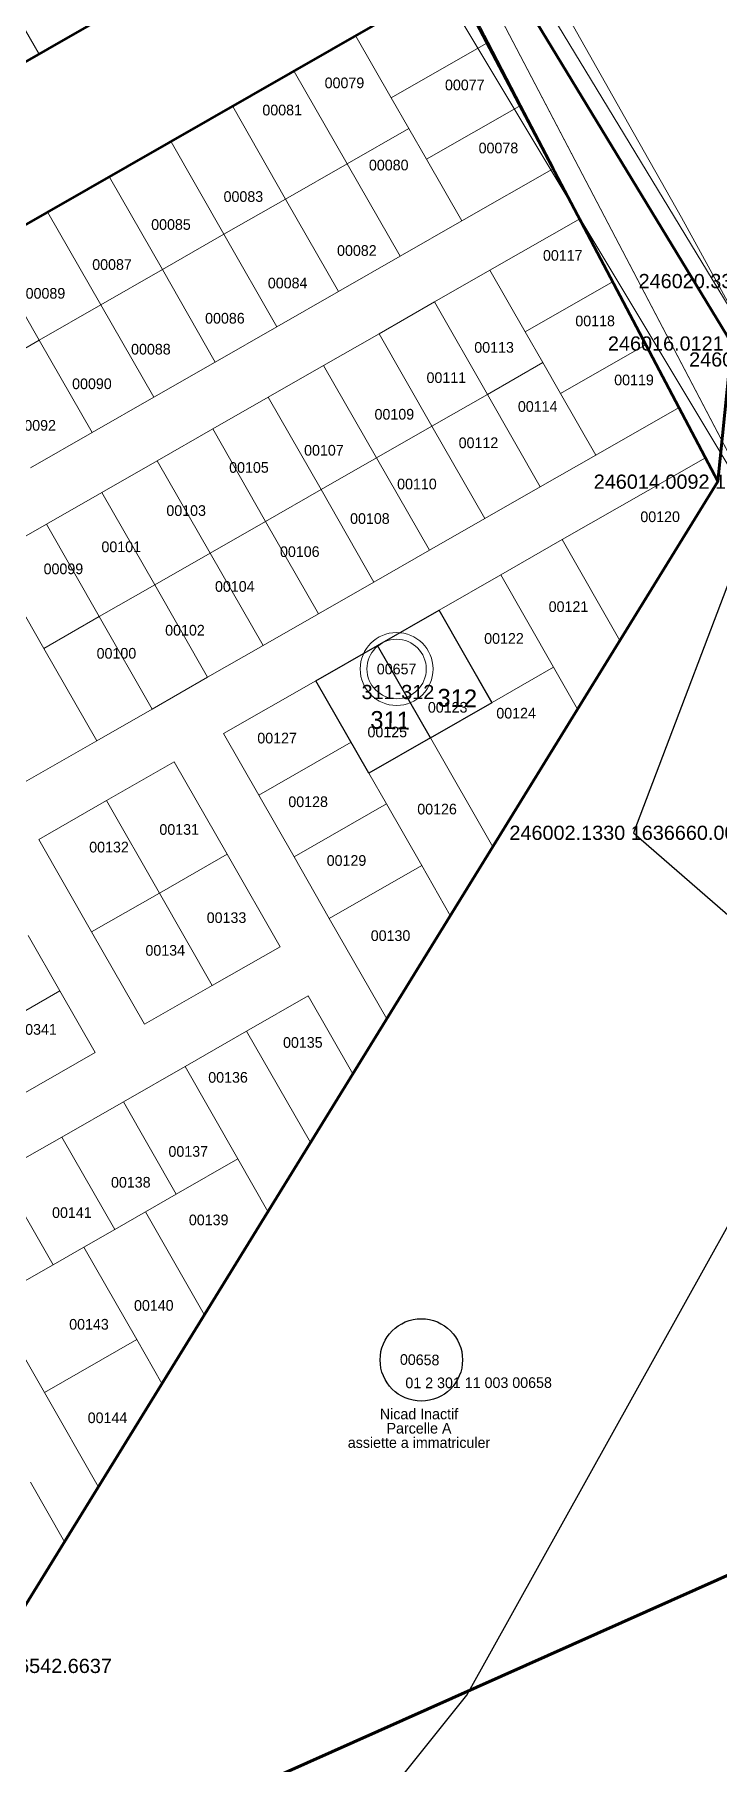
# Model space of a CAD drawing. Header units: metres. Extents: x 245232 to 248406, y 1633796 to 1637634.
# Drawn here: x 245917.8 to 246014.1, y 1636528.9 to 1636772.4 of the extents above; entities that cross this region are included whole.
import ezdxf
from ezdxf.enums import TextEntityAlignment as Align

# ---------------------------------------------------------------- set-up
doc = ezdxf.new("R2010")
doc.units = ezdxf.units.M
doc.header["$MEASUREMENT"] = 0
for name, color, linetype, lineweight in [('A immatriculer', 2, 'Continuous', 0), ('dernier_num_parc', 1, 'Continuous', 13), ('LIMITES TITRES FONCIERS', 7, 'Continuous', 0), ('SUP COLLEC1', 90, 'Continuous', 0)]:
    doc.layers.add(name, color=color, linetype=linetype, lineweight=lineweight)
for name, color, linetype in [('A_revoir_niveau_0', 7, 'Continuous'), ('historique_numero_parcelle', 7, 'Continuous'), ('limites_sections', 7, 'Continuous'), ('numero_lot', 7, 'Continuous')]:
    doc.layers.add(name, color=color, linetype=linetype)
doc.layers.add('LIMITES_PARCELLES', color=7, linetype='Continuous', lineweight=0, true_color=0xffffff)
doc.styles.get("Standard").update_dxf_attribs({"font": 'txt.shx'})
doc.styles.add('Style-Arial', font='arial.ttf')
doc.styles.add('Style-FANCY', font='FANCY.shx')
doc.styles.add('Style-WORKING', font='WORKING.shx')

# ---------------------------------------------------------------- blocks, each defined once
blk = doc.blocks.new('$U893_3_1')
at = {"color": 0, "linetype": 'ByBlock', "lineweight": -2, "style": 'Style-WORKING'}
blk.add_text('312', height=0.2499, dxfattribs=at).set_placement((6367.6423, 5769.7356))
blk = doc.blocks.new('$U894_3_1')
at = {"color": 0, "linetype": 'ByBlock', "lineweight": -2, "style": 'Style-WORKING'}
blk.add_text('311', height=0.2499, dxfattribs=at).set_placement((6366.8009, 5769.2191))
blk = doc.blocks.new('*U572')
at = {"layer": 'LIMITES TITRES FONCIERS', "color": 5, "lineweight": 53, "flags": 128}
blk.add_lwpolyline([(181.78, 163.185), (220.59, 93.355), (121.56, -75.825), (91.56, -112.825), (61.56, -136.825), (-108.04, -218.565), (-190.96, -61.675), (181.78, 163.185)], close=True, dxfattribs=at)
at = {"layer": 'LIMITES TITRES FONCIERS', "color": 5, "lineweight": 53}
blk.add_3dface([(150.99, 218.565), (172.07, 180.645), (-200.3, -43.995), (-220.59, -5.595)], dxfattribs=at)

msp = doc.modelspace()

# ---------------------------------------------------------------- linework, layer by layer
at = {"layer": 'A immatriculer', "color": 2, "lineweight": 30}
for p, q in [((246027.449481, 1636726.672506), (246002.132986, 1636660.007539)), ((246002.132986, 1636660.007539), (246050.835975, 1636617.67844))]:
    msp.add_line(p, q, dxfattribs=at)
at = {"layer": 'A immatriculer', "color": 2, "linetype": 'Continuous', "lineweight": 120, "flags": 128}
msp.add_lwpolyline([(246330.320288, 1636706.313632), (246325.105912, 1636693.527224), (245850.064788, 1636481.713832), (245880.290713, 1636506.294678), (245911.17117, 1636542.663663), (246014.009179, 1636709.465309), (246016.012106, 1636728.925579), (246151.04207, 1637003.448225), (246227.229316, 1637053.599904), (246240.305388, 1637040.932832), (246266.763788, 1636999.128532), (246331.498588, 1636902.599532), (246337.848588, 1636886.724532), (246369.598688, 1636797.295132), (246379.745388, 1636748.286732), (246330.320288, 1636706.313632)], close=True, dxfattribs=at)
at = {"layer": 'A_revoir_niveau_0', "color": 7, "linetype": 'Continuous', "lineweight": 0}
for p, q in [((245903.528348, 1636795.703498), (245918.395976, 1636769.667078)), ((245870.644941, 1636742.381194), (245953.954956, 1636790.072578))]:
    msp.add_line(p, q, dxfattribs=at)
msp.add_3dface([(245965.849098, 1636796.909099), (245952.295086, 1636823.651355), (245855.757007, 1636768.388281), (245870.632519, 1636742.402515)], dxfattribs=at)
at = {"layer": 'dernier_num_parc', "linetype": 'Continuous'}
for radius in [5.134720512921799, 4.184025125062619]:
    msp.add_circle((245968.764123, 1636683.079052), radius, dxfattribs=at)
at = {"layer": 'historique_numero_parcelle', "linetype": 'Continuous'}
for p, q in [((245966.072258, 1636686.397301), (245974.750245, 1636691.364958)), ((245982.202162, 1636678.347687), (245974.750348, 1636691.364777)), ((245957.393079, 1636681.428963), (245966.072258, 1636686.397301)), ((245973.524087, 1636673.379145), (245966.072296, 1636686.397234)), ((245964.845012, 1636668.410626), (245957.393221, 1636681.428715)), ((245973.524087, 1636673.379145), (245982.202503, 1636678.347091)), ((245973.524087, 1636673.379145), (245964.845012, 1636668.410626))]:
    msp.add_line(p, q, dxfattribs=at)
at = {"layer": 'historique_numero_parcelle', "color": 1, "linetype": 'Continuous', "lineweight": 30}
msp.add_circle((245972.247626, 1636585.75538), 5.802987552217437, dxfattribs=at)
at = {"layer": 'LIMITES TITRES FONCIERS', "color": 5, "linetype": 'Continuous', "lineweight": 53, "flags": 128}
msp.add_lwpolyline([(245945.681217, 1636988.865389), (245876.462552, 1636958.301123), (246016.012136, 1636728.925596), (246094.509622, 1636888.514416), (246094.509451, 1636888.514697)], dxfattribs=at)
at = {"layer": 'LIMITES TITRES FONCIERS', "color": 5, "linetype": 'Continuous', "lineweight": 53}
msp.add_3dface([(245570.711604, 1636620.550182), (245947.259177, 1636836.275747), (245967.483836, 1636797.856792), (245590.07586, 1636581.7879)], dxfattribs=at)
at = {"layer": 'limites_parcelles'}
for p, q in [((246017.23313675, 1636731.40795075), (245974.4471, 1636801.8076)), ((246001.4832, 1636759.7601), (245986.995147, 1636785.4369)), ((245963.02931700004, 1636772.226446), (245977.055911, 1636780.256289)), ((245977.055911, 1636780.256289), (245981.68793599997, 1636771.3848709997)), ((245954.35058782343, 1636767.258362073), (245963.02931700004, 1636772.226446)), ((245967.99685899998, 1636763.548393), (245963.02931700004, 1636772.226446)), ((245967.99685899998, 1636763.548393), (245981.68793599997, 1636771.3848709997)), ((245981.68793599997, 1636771.3848709997), (245986.318985, 1636762.514475)), ((245945.67215310418, 1636762.290446706), (245954.35058782343, 1636767.258362073)), ((245961.802395305, 1636754.2411039646), (245954.35058782343, 1636767.258362073)), ((245967.99685899998, 1636763.548393), (245970.48090553842, 1636759.209227504)), ((245936.99342435825, 1636757.3223630257), (245945.67215310418, 1636762.290446706)), ((245953.1238846929, 1636749.2729802083), (245945.67215310418, 1636762.290446706)), ((245972.96537800002, 1636754.869318), (245986.318985, 1636762.514475)), ((245990.95101, 1636753.643057), (245986.318985, 1636762.514475)), ((245961.802395305, 1636754.2411039646), (245970.48090553842, 1636759.209227504)), ((245970.48090553842, 1636759.209227504), (245972.96537800002, 1636754.869318)), ((246008.9129, 1636746.6583), (246001.4832, 1636759.7601)), ((245928.3149899616, 1636752.3544478435), (245936.99342435825, 1636757.3223630257)), ((245944.4453742376, 1636744.3048565418), (245936.99342435825, 1636757.3223630257)), ((245953.1238846929, 1636749.2729802083), (245961.802395305, 1636754.2411039646)), ((245969.25453106727, 1636741.2232723963), (245961.802395305, 1636754.2411039646)), ((245977.93292099997, 1636746.191266), (245972.96537800002, 1636754.869318)), ((245919.63626121506, 1636747.3863641627), (245928.3149899616, 1636752.3544478435)), ((245935.76686378443, 1636739.3367328765), (245928.3149899616, 1636752.3544478435)), ((245977.93292099997, 1636746.191266), (245990.95101, 1636753.643057)), ((245944.4453742376, 1636744.3048565418), (245953.1238846929, 1636749.2729802083)), ((245960.57584711048, 1636736.2551104766), (245953.1238846929, 1636749.2729802083)), ((245910.95708398233, 1636742.4180237488), (245919.63626121506, 1636747.3863641627)), ((245927.0883535468, 1636734.3686093348), (245919.63626121506, 1636747.3863641627)), ((245981.907945, 1636739.248401), (245994.65644, 1636746.546326)), ((245994.65644, 1636746.546326), (245999.288465, 1636737.674908)), ((246015.594695, 1636734.411088), (246008.9129, 1636746.6583)), ((245935.76686378443, 1636739.3367328765), (245944.4453742376, 1636744.3048565418)), ((245951.8974574998, 1636731.287117057), (245944.4453742376, 1636744.3048565418)), ((245969.25453106727, 1636741.2232723963), (245977.93292099997, 1636746.191266)), ((245918.40924743735, 1636729.4001446785), (245910.95708398233, 1636742.4180237488)), ((245927.0883535468, 1636734.3686093348), (245935.76686378443, 1636739.3367328765)), ((245943.21877354302, 1636726.3189551374), (245935.76686378443, 1636739.3367328765)), ((245960.57584711048, 1636736.2551104766), (245969.25453106727, 1636741.2232723963)), ((245974.09665826632, 1636734.7768418218), (245981.907945, 1636739.248401)), ((245986.87546499996, 1636730.569349), (245981.907945, 1636739.248401)), ((245999.288465, 1636737.674908), (245986.87546499996, 1636730.569349)), ((245918.40924743735, 1636729.4001446785), (245927.0883535468, 1636734.3686093348)), ((245934.5403843635, 1636721.3509619648), (245927.0883535468, 1636734.3686093348)), ((245951.8974574998, 1636731.287117057), (245960.57584711048, 1636736.2551104766)), ((245966.28611404402, 1636730.305707693), (245974.09665826632, 1636734.7768418218)), ((245981.54882027896, 1636721.758965271), (245974.09665826632, 1636734.7768418218)), ((245909.7313326404, 1636724.4323620042), (245918.40924743735, 1636729.4001446785)), ((245925.8612519217, 1636716.3825433075), (245918.40924743735, 1636729.4001446785)), ((245943.21877354302, 1636726.3189551374), (245951.8974574998, 1636731.287117057)), ((245958.47557, 1636725.834574), (245966.28611404402, 1636730.305707693)), ((245973.73827581367, 1636717.2878310669), (245966.28611404402, 1636730.305707693)), ((245986.87546499996, 1636730.569349), (245989.359736, 1636726.230312)), ((245991.844007, 1636721.8912740003), (246003.920491, 1636728.80349)), ((246003.920491, 1636728.80349), (246008.55154, 1636719.933094)), ((245934.5403843635, 1636721.3509619648), (245943.21877354302, 1636726.3189551374)), ((245950.6650266036, 1636721.3634401774), (245958.47557, 1636725.834574)), ((245965.92773210155, 1636712.816697294), (245958.47557, 1636725.834574)), ((245981.54882027896, 1636721.758965271), (245989.359736, 1636726.230312)), ((245989.359736, 1636726.230312), (245991.844007, 1636721.8912740003)), ((245925.8612519217, 1636716.3825433075), (245934.5403843635, 1636721.3509619648)), ((245942.85373875656, 1636716.8918801954), (245950.6650266036, 1636721.3634401774)), ((245958.1168167614, 1636708.345350783), (245950.6650266036, 1636721.3634401774)), ((245973.73827581367, 1636717.2878310669), (245981.54882027896, 1636721.758965271)), ((245989.00101102903, 1636708.7410385201), (245981.54882027896, 1636721.758965271)), ((245996.811526, 1636713.212222), (245991.844007, 1636721.8912740003)), ((246008.55154, 1636719.933094), (245996.811526, 1636713.212222)), ((245965.92773210155, 1636712.816697294), (245973.73827581367, 1636717.2878310669)), ((245981.19049487368, 1636704.2698543626), (245973.73827581367, 1636717.2878310669)), ((245917.18331079604, 1636711.4148066258), (245925.8612519217, 1636716.3825433075)), ((245935.043195, 1636712.420747), (245942.85373875656, 1636716.8918801954)), ((245950.30590065956, 1636703.8740038362), (245942.85373875656, 1636716.8918801954)), ((245927.2326504911, 1636707.949612374), (245935.043195, 1636712.420747)), ((245942.49535716302, 1636699.4028701866), (245935.043195, 1636712.420747)), ((245958.1168167614, 1636708.345350783), (245965.92773210155, 1636712.816697294)), ((245973.37997990267, 1636699.7986708828), (245965.92773210155, 1636712.816697294)), ((245989.00101102903, 1636708.7410385201), (245996.811526, 1636713.212222)), ((245992.107476, 1636701.300838), (246012.256969, 1636712.836364)), ((245919.42136390027, 1636703.4780529444), (245927.2326504911, 1636707.949612374)), ((245934.68444085412, 1636694.9315231212), (245927.2326504911, 1636707.949612374)), ((245950.30590065956, 1636703.8740038362), (245958.1168167614, 1636708.345350783)), ((245965.56872123873, 1636695.327061671), (245958.1168167614, 1636708.345350783)), ((245981.19049487368, 1636704.2698543626), (245989.00101102903, 1636708.7410385201)), ((246000.22922014756, 1636687.1144694057), (246014.00922, 1636709.465346)), ((246014.00922, 1636709.465346), (246000.236399, 1636687.10193)), ((245911.61081999997, 1636699.006919), (245919.42136390027, 1636703.4780529444)), ((245926.87352572105, 1636690.460176729), (245919.42136390027, 1636703.4780529444)), ((245942.49535716302, 1636699.4028701866), (245950.30590065956, 1636703.8740038362)), ((245957.75820551452, 1636690.85587776), (245950.30590065956, 1636703.8740038362)), ((245973.37997990267, 1636699.7986708828), (245981.19049487368, 1636704.2698543626)), ((245992.107476, 1636701.300838), (245983.429423, 1636696.333296)), ((246000.22922014756, 1636687.1144694057), (245992.107476, 1636701.300838)), ((245919.06298141676, 1636685.989042617), (245911.61081999997, 1636699.006919)), ((245934.68444085412, 1636694.9315231212), (245942.49535716302, 1636699.4028701866)), ((245949.94769054351, 1636686.3846942806), (245942.49535716302, 1636699.4028701866)), ((245965.56872123873, 1636695.327061671), (245973.37997990267, 1636699.7986708828)), ((245957.75820551452, 1636690.85587776), (245965.56872123873, 1636695.327061671)), ((245974.750245, 1636691.3649580001), (245983.429423, 1636696.333296)), ((245990.88121399996, 1636683.3152059999), (245983.429423, 1636696.333296)), ((245926.87352572105, 1636690.460176729), (245934.68444085412, 1636694.9315231212)), ((245942.13643112642, 1636681.9130846376), (245934.68444085412, 1636694.9315231212)), ((245919.06298141676, 1636685.989042617), (245926.87352572105, 1636690.460176729)), ((245934.3259161554, 1636677.4419011578), (245926.87352572105, 1636690.460176729)), ((245949.94769054351, 1636686.3846942806), (245957.75820551452, 1636690.85587776)), ((245966.0722706667, 1636686.3972786665), (245974.750245, 1636691.3649580001)), ((245982.202503, 1636678.3470909998), (245974.750245, 1636691.3649580001)), ((245926.5154, 1636672.970717), (245919.06298141676, 1636685.989042617)), ((245942.13643112642, 1636681.9130846376), (245949.94769054351, 1636686.3846942806)), ((245966.0722706667, 1636686.3972786665), (245957.39307899997, 1636681.428963)), ((245973.524087, 1636673.379145), (245966.0722706667, 1636686.3972786665)), ((246000.22922014756, 1636687.1144694057), (245994.2541419952, 1636677.423015425)), ((246000.236399, 1636687.10193), (246000.22922014756, 1636687.1144694057)), ((245982.202503, 1636678.3470909998), (245990.88121399996, 1636683.3152059999)), ((245994.2541419952, 1636677.423015425), (245990.88121399996, 1636683.3152059999)), ((245934.3259161554, 1636677.4419011578), (245942.13643112642, 1636681.9130846376)), ((245944.375132, 1636673.976925), (245957.39307899997, 1636681.428963)), ((245957.39307899997, 1636681.428963), (245962.3609691563, 1636672.7501855292)), ((245973.524087, 1636673.379145), (245982.202503, 1636678.3470909998)), ((245926.5154, 1636672.970717), (245934.3259161554, 1636677.4419011578)), ((245994.2541419952, 1636677.423015425), (245982.30418879478, 1636658.0404368946)), ((245949.34355259722, 1636665.2977936687), (245944.375132, 1636673.976925)), ((245926.5154, 1636672.970717), (245914.364905, 1636666.015186)), ((245949.34355259722, 1636665.2977936687), (245962.3609691563, 1636672.7501855292)), ((245962.3609691563, 1636672.7501855292), (245964.84501199998, 1636668.410626)), ((245973.524087, 1636673.379145), (245964.84501199998, 1636668.410626)), ((245982.30418879478, 1636658.0404368946), (245973.524087, 1636673.379145)), ((245927.88551363445, 1636664.5372693606), (245937.43229, 1636670.0029)), ((245937.43229, 1636670.0029), (245944.88470895652, 1636656.9845746045)), ((245967.329283, 1636664.071588), (245964.84501199998, 1636668.410626)), ((245918.339929, 1636659.072321), (245927.88551363445, 1636664.5372693606)), ((245935.33781583223, 1636651.5196680233), (245927.88551363445, 1636664.5372693606)), ((245954.31129140448, 1636656.6198533284), (245949.34355259722, 1636665.2977936687)), ((245954.31129140448, 1636656.6198533284), (245967.329283, 1636664.071588)), ((245972.297825, 1636655.3935130003), (245967.329283, 1636664.071588)), ((245925.7915183837, 1636646.0551024205), (245918.339929, 1636659.072321)), ((245935.33781583223, 1636651.5196680233), (245944.88470895652, 1636656.9845746045)), ((245952.336871, 1636643.966698), (245944.88470895652, 1636656.9845746045)), ((245959.27971200002, 1636647.940722), (245954.31129140448, 1636656.6198533284)), ((245982.30418879478, 1636658.0404368946), (245976.32962286554, 1636648.3498137293)), ((245959.27971200002, 1636647.940722), (245972.297825, 1636655.3935130003)), ((245976.32962286554, 1636648.3498137293), (245972.297825, 1636655.3935130003)), ((245925.7915183837, 1636646.0551024205), (245935.33781583223, 1636651.5196680233)), ((245942.790202, 1636638.50192), (245935.33781583223, 1636651.5196680233)), ((245967.3670536436, 1636633.812710624), (245959.27971200002, 1636647.940722)), ((245976.32962286554, 1636648.3498137293), (245967.3670536436, 1636633.812710624)), ((245921.33252507454, 1636637.7408118302), (245916.86136608187, 1636645.551340838)), ((245925.7915183837, 1636646.0551024205), (245933.243533, 1636633.037141)), ((245942.790202, 1636638.50192), (245952.336871, 1636643.966698)), ((245908.3146958382, 1636630.288676903), (245921.33252507454, 1636637.7408118302)), ((245926.300668, 1636629.062117), (245921.33252507454, 1636637.7408118302)), ((245933.243533, 1636633.037141), (245942.790202, 1636638.50192)), ((245947.63282000003, 1636632.055314), (245956.310895, 1636637.023856)), ((245956.310895, 1636637.023856), (245962.5872981697, 1636626.060045465)), ((245938.953768, 1636627.087794), (245947.63282000003, 1636632.055314)), ((245956.6127312099, 1636616.369420628), (245947.63282000003, 1636632.055314)), ((245967.3670536436, 1636633.812710624), (245962.5872981697, 1636626.060045465)), ((245913.28270702495, 1636621.6101023525), (245926.300668, 1636629.062117)), ((245930.27535189246, 1636622.1198478746), (245938.953768, 1636627.087794)), ((245946.405559, 1636614.069705), (245938.953768, 1636627.087794)), ((245962.5872981697, 1636626.060045465), (245956.6127312099, 1636616.369420628)), ((245921.596641, 1636617.151733), (245930.27535189246, 1636622.1198478746)), ((245937.72719981062, 1636609.1016577247), (245930.27535189246, 1636622.1198478746)), ((245912.91822510806, 1636612.1837864981), (245921.596641, 1636617.151733)), ((245929.04855949726, 1636604.133418539), (245921.596641, 1636617.151733)), ((245956.6127312099, 1636616.369420628), (245950.63734483026, 1636606.6774667092)), ((245937.72719981062, 1636609.1016577247), (245946.405559, 1636614.069705)), ((245950.63734483026, 1636606.6774667092), (245946.405559, 1636614.069705)), ((245920.3701286877, 1636599.165498109), (245912.91822510806, 1636612.1837864981)), ((245933.388469, 1636606.617891), (245937.72719981062, 1636609.1016577247)), ((245933.388469, 1636606.617891), (245929.04855949726, 1636604.133418539)), ((245941.67508498082, 1636592.1408653997), (245933.388469, 1636606.617891)), ((245950.63734483026, 1636606.6774667092), (245941.67508498082, 1636592.1408653997)), ((245929.04855949726, 1636604.133418539), (245924.709394, 1636601.649372)), ((245920.3701286877, 1636599.165498109), (245924.709394, 1636601.649372)), ((245932.161184, 1636588.631282), (245924.709394, 1636601.649372)), ((245911.691304, 1636594.197582), (245920.3701286877, 1636599.165498109)), ((245919.144094, 1636581.1794689998), (245911.691304, 1636594.197582)), ((245941.67508498082, 1636592.1408653997), (245935.70020945245, 1636582.4497400708)), ((245919.144094, 1636581.1794689998), (245932.161184, 1636588.631282)), ((245935.70020945245, 1636582.4497400708), (245932.161184, 1636588.631282)), ((245926.73795013176, 1636567.9131396192), (245919.144094, 1636581.1794689998)), ((245935.70020945245, 1636582.4497400708), (245926.73795013176, 1636567.9131396192)), ((245921.95819408094, 1636560.1604735244), (245917.168772, 1636568.526392)), ((245926.73795013176, 1636567.9131396192), (245921.95819408094, 1636560.1604735244)), ((245921.95819408094, 1636560.1604735244), (245912.99593411744, 1636545.6238720298))]:
    msp.add_line(p, q, dxfattribs=at)
at = {"layer": 'limites_sections', "lineweight": 13, "flags": 128}
msp.add_lwpolyline([(246149.535, 1636592.295), (246070.07, 1636609.373), (246025.889, 1636623.421), (246046.154, 1636659.835), (246030.023, 1636685.769), (245957.845, 1636823.563), (245896.711, 1636918.316), (245873.298, 1636959.841), (245897.722, 1636971.857), (245806.576, 1637211.153), (245953.867, 1637267.134), (246051.979, 1637305.254), (246249.188409, 1637387.839947)], dxfattribs=at)
for points in [[(245719.42, 1636353.986), (245698.595, 1636337.993), (245511.761, 1636735.908), (245496.981, 1636773.187), (245560.123, 1636802.218), (245677.175, 1636862.609), (245799.571, 1636923.569), (245873.298, 1636959.841), (245895.178, 1636920.691), (245957.845, 1636823.563), (246030.023, 1636685.769), (246046.154, 1636659.835), (246025.889, 1636623.421), (245978.663, 1636538.563), (245960.384, 1636515.714), (245916.796, 1636464.041), (245868.99, 1636432.405), (245787.087, 1636391.629), (245738.227, 1636368.429), (245719.42, 1636353.986)], [(246020.112622, 1636704.688762), (246019.913522, 1636704.34218), (245870.316301, 1636953.568118), (245875.510895, 1636955.881456), (245895.178, 1636920.691), (245957.845, 1636823.563), (246020.112622, 1636704.688762)]]:
    msp.add_lwpolyline(points, close=True, dxfattribs=at)
at = {"layer": 'limites_sections', "flags": 128}
msp.add_lwpolyline([(245938.206, 1636176.059), (245865.781, 1636225.096), (245787.322, 1636311.1), (245748.092, 1636343.54), (245719.42, 1636353.986), (245738.227, 1636368.429), (245787.087, 1636391.629), (245868.99, 1636432.405), (245916.796, 1636464.041), (245960.384, 1636515.714), (245978.663, 1636538.563), (246025.889, 1636623.421), (246070.07, 1636609.373), (246149.535, 1636592.295)], dxfattribs=at)
at = {"layer": 'SUP COLLEC1', "linetype": 'Continuous', "lineweight": 40}
msp.add_3dface([(245893.276, 1636930.665), (245930.174, 1636870.01), (245558.774, 1636657.389), (245520.97, 1636762.926)], dxfattribs=at)

# ---------------------------------------------------------------- block references
at = {"layer": 'historique_numero_parcelle', "linetype": 'Continuous', "xscale": 10, "yscale": 10, "zscale": 10, "rotation": 358.687592}
for name, p in [('$U893_3_1', (180993.281155, 1580454.012496)), ('$U894_3_1', (180992.351594, 1580455.859965))]:
    msp.add_blockref(name, p, dxfattribs=at)
at = {"layer": 'LIMITES TITRES FONCIERS', "color": 5, "lineweight": 53, "rotation": 358.690123}
msp.add_blockref('*U572', (245791.329628, 1636621.192749), dxfattribs=at)

# ---------------------------------------------------------------- texts
at = {"layer": 'A immatriculer', "color": 1, "lineweight": 53, "style": 'Style-FANCY'}
msp.add_text('01 2 301 11 003 00658', height=1.499994, rotation=0.1323, dxfattribs=at).set_placement((245980.320537, 1636582.545491), align=Align.MIDDLE_CENTER)
at = {"layer": 'A immatriculer', "color": 2, "linetype": 'Continuous', "lineweight": 0, "insert": (245971.919565, 1636576.125984), "char_height": 1.499994, "attachment_point": 5, "line_spacing_factor": 0.804762, "style": 'Style-FANCY'}
msp.add_mtext('Nicad Inactif \\PParcelle A\\Passiette a immatriculer', dxfattribs=at)
at = {"layer": 'historique_numero_parcelle', "color": 92, "linetype": 'Continuous', "lineweight": 0, "style": 'Style-FANCY'}
for s, p in [('00079', (245961.414745, 1636765.634706)), ('00077', (245978.366844, 1636765.346971)), ('00081', (245952.641968, 1636761.809758)), ('00078', (245983.106578, 1636756.46486)), ('00080', (245967.65323, 1636754.058911)), ('00083', (245947.177355, 1636749.621254)), ('00085', (245936.978101, 1636745.68108)), ('00082', (245963.165788, 1636742.021427)), ('00117', (245992.168625, 1636741.339133)), ('00087', (245928.6742, 1636740.047821)), ('00089', (245919.294296, 1636735.990064)), ('00084', (245953.412068, 1636737.44349)), ('00086', (245944.574565, 1636732.481496)), ('00118', (245996.730968, 1636732.103649)), ('00088', (245934.147659, 1636728.121605)), ('00113', (245982.494736, 1636728.376802)), ('00111', (245975.770867, 1636724.119164)), ('00119', (246002.207915, 1636723.794231)), ('00090', (245925.841433, 1636723.253097)), ('00109', (245968.444953, 1636718.957039)), ('00114', (245988.639398, 1636720.056024)), ('00092', (245917.986294, 1636717.394186)), ('00112', (245980.293536, 1636714.93986)), ('00107', (245958.522295, 1636713.886351)), ('00105', (245947.964641, 1636711.466283)), ('00110', (245971.628536, 1636709.13386)), ('00103', (245939.117641, 1636705.391283)), ('00108', (245964.998641, 1636704.268283)), ('00120', (246005.888626, 1636704.52545)), ('00101', (245929.974536, 1636700.29086)), ('00106', (245955.124641, 1636699.605283)), ('00099', (245921.823745, 1636697.182706)), ('00104', (245945.967502, 1636694.706447)), ('00121', (245992.973536, 1636691.86586)), ('00102', (245938.949641, 1636688.539283)), ('00122', (245983.891641, 1636687.381283)), ('00100', (245929.291641, 1636685.287283)), ('00657', (245968.764123, 1636683.079052)), ('00124', (245985.600103, 1636676.856483)), ('00127', (245951.930641, 1636673.352283)), ('00128', (245956.299641, 1636664.383283)), ('00126', (245974.463641, 1636663.348283)), ('00131', (245938.135536, 1636660.47386)), ('00132', (245928.247641, 1636657.991283)), ('00129', (245961.702641, 1636656.104283)), ('00133', (245944.802641, 1636648.054283)), ('00134', (245936.168502, 1636643.447447)), ('00130', (245967.910641, 1636645.524283)), ('00341', (245918.111223, 1636632.311755)), ('00135', (245955.550601, 1636630.475306)), ('00136', (245945.017257, 1636625.559016)), ('00137', (245939.414168, 1636615.127679)), ('00138', (245931.317795, 1636610.779723)), ('00141', (245923.015865, 1636606.513174)), ('00139', (245942.29049, 1636605.482505)), ('00140', (245934.558997, 1636593.438173)), ('00143', (245925.428502, 1636590.781447)), ('00144', (245928.037535, 1636577.615817))]:
    msp.add_text(s, height=1.499994, rotation=0.1323, dxfattribs=at).set_placement(p, align=Align.MIDDLE_CENTER)
at = {"layer": 'historique_numero_parcelle', "color": 7, "lineweight": 53, "style": 'Style-Arial'}
for s, p in [('246020.3370 1636737.7183', (246020.336995, 1636737.718294)), ('246016.0121 1636728.9256', (246016.012106, 1636728.925579)), ('246027.4495 1636726.6725', (246027.449481, 1636726.672506)), ('246014.0092 1636709.4653', (246014.009179, 1636709.465309)), ('246002.1330 1636660.0075', (246002.132986, 1636660.007539)), ('245911.1712 1636542.6637', (245911.17117, 1636542.663663))]:
    msp.add_text(s, height=1.999992, dxfattribs=at).set_placement(p, align=Align.MIDDLE_CENTER)
at = {"layer": 'historique_numero_parcelle', "linetype": 'Continuous', "style": 'Style-FANCY'}
for s, p in [('00123', (245975.958641, 1636677.683145)), ('00125', (245967.451641, 1636674.207147))]:
    msp.add_text(s, height=1.499994, rotation=0.1323, dxfattribs=at).set_placement(p, align=Align.MIDDLE_CENTER)
at = {"layer": 'historique_numero_parcelle', "color": 3, "extrusion": (-0.0676744538426685, -0.021954042217234, 0.9974658832899601), "style": 'Style-FANCY'}
msp.add_text('00658', height=1.499994, rotation=71.147328, dxfattribs=at).set_placement((-1480819.187238, 737106.996723, -52564.959052), align=Align.MIDDLE_CENTER)
at = {"layer": 'numero_lot', "linetype": 'Continuous', "extrusion": (-0.0009914206206706, 0.002627553901933, 0.9999960565150471), "insert": (245968.951926, 1636679.822244, -0.002911), "char_height": 2, "attachment_point": 5, "text_direction": (0.9999995089593616, 9.999995089593617e-07, 0.0009909995133787273), "line_spacing_factor": 0.6}
msp.add_mtext('\\fArial|b0|i0|c00|p39;311-312', dxfattribs=at)

doc.saveas('drawing.dxf')
